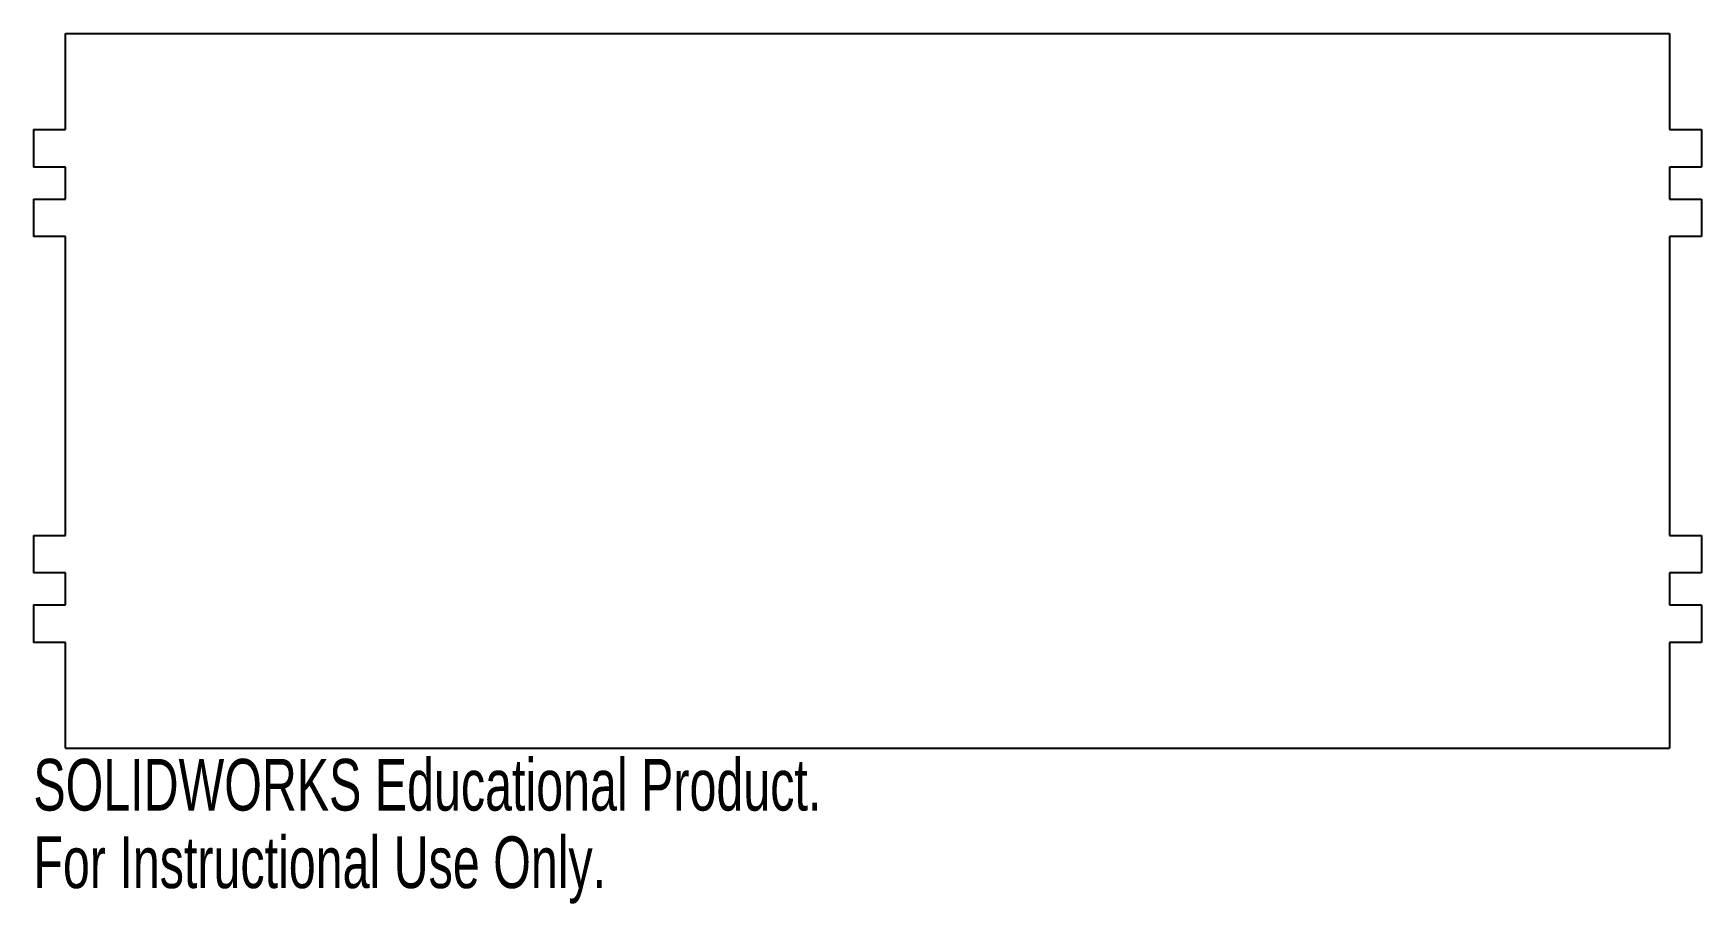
# Model space of a CAD drawing. Header units: millimetres. Extents: x -218 to -62, y -708 to -626.
import ezdxf

# ---------------------------------------------------------------- set-up
doc = ezdxf.new("R2010")
doc.units = ezdxf.units.MM
doc.styles.add('SLDTEXTSTYLE0', font='TXT', dxfattribs={"width": 0.7})

msp = doc.modelspace()

# ---------------------------------------------------------------- linework, layer by layer
at = {"color": 7, "linetype": 'Continuous', "lineweight": 25}
for p, q in [((-215, -626.41), (-65, -626.41)), ((-215, -635.41), (-215, -626.41)), ((-65, -626.41), (-65, -635.41)), ((-218, -635.41), (-215, -635.41)), ((-218, -635.41), (-218, -638.91)), ((-65, -635.41), (-62, -635.41)), ((-62, -635.41), (-62, -638.91)), ((-215, -638.91), (-218, -638.91)), ((-215, -641.91), (-215, -638.91)), ((-65, -638.91), (-65, -641.91)), ((-62, -638.91), (-65, -638.91)), ((-218, -641.91), (-215, -641.91)), ((-218, -641.91), (-218, -645.41)), ((-65, -641.91), (-62, -641.91)), ((-62, -641.91), (-62, -645.41)), ((-215, -645.41), (-218, -645.41)), ((-215, -673.37), (-215, -645.41)), ((-65, -645.41), (-65, -673.37)), ((-62, -645.41), (-65, -645.41)), ((-218, -673.37), (-215, -673.37)), ((-218, -673.37), (-218, -676.87)), ((-65, -673.37), (-62, -673.37)), ((-62, -673.37), (-62, -676.87)), ((-215, -676.87), (-218, -676.87)), ((-215, -679.87), (-215, -676.87)), ((-65, -676.87), (-65, -679.87)), ((-62, -676.87), (-65, -676.87)), ((-218, -679.87), (-215, -679.87)), ((-218, -679.87), (-218, -683.37)), ((-65, -679.87), (-62, -679.87)), ((-62, -679.87), (-62, -683.37)), ((-215, -683.37), (-218, -683.37)), ((-215, -693.25), (-215, -683.37)), ((-65, -683.37), (-65, -693.25)), ((-62, -683.37), (-65, -683.37)), ((-215, -693.25), (-65, -693.25))]:
    msp.add_line(p, q, dxfattribs=at)

# ---------------------------------------------------------------- texts
at = {"color": 7, "linetype": 'Continuous', "char_height": 4.8336, "attachment_point": 1, "style": 'SLDTEXTSTYLE0'}
for s, insert in [('SOLIDWORKS Educational Product.', (-218, -694.27)), ('For Instructional Use Only.', (-218, -701.52))]:
    msp.add_mtext(s, dxfattribs=dict(at, insert=insert))

doc.saveas('drawing.dxf')
